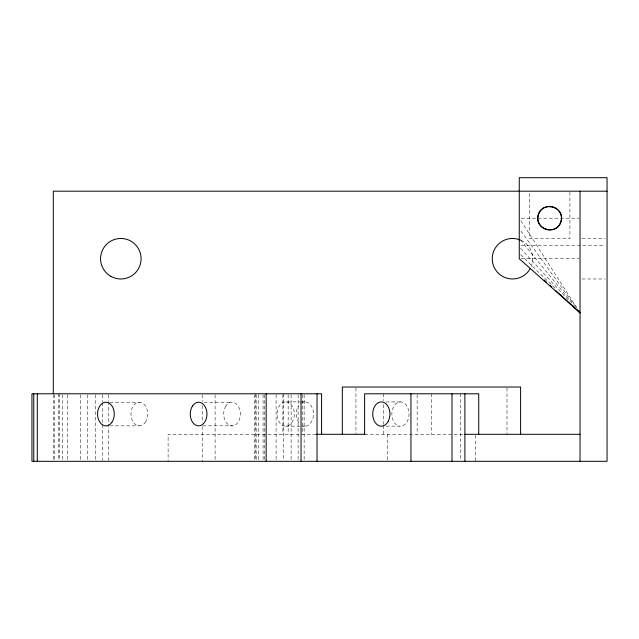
<?xml version="1.0" encoding="UTF-8"?>
<svg xmlns="http://www.w3.org/2000/svg" width="639" height="639" viewBox="0 0 639 639"><rect width="100%" height="100%" fill="white"/><g stroke="black" fill="none" stroke-linecap="round" stroke-linejoin="round"><path stroke-width="0.48" stroke-dasharray="3.19 2.4" d="M521.256 218.203L579.038 218.203M581.969 238.467L605.117 238.467M521.256 245.216L605.053 245.216M521.256 258.723L579.038 258.723M581.969 278.979L605.117 278.979M285.769 401.883A12.157 8.595 -90 0 1 293.213 420.119A12.157 8.595 -90 0 1 278.332 420.119A12.157 8.595 -90 0 1 285.769 401.883L301.057 401.883M302.007 401.883L304.875 401.883M386.068 401.955L401.348 401.955M109.844 402.227L139.342 402.227M204.153 402.235L231.685 402.235M109.844 425.862L139.342 425.862M202.898 425.846L232.388 425.846M386.148 426.125L399.519 426.125A12.157 8.595 90 0 0 408.289 409.12A12.157 8.595 90 0 0 393.488 406.875A12.157 8.595 90 0 0 399.519 426.125M285.769 426.197L301.057 426.197M302.007 426.197L304.875 426.197M315.858 434.304L168.105 434.304L168.105 461.31M364.621 434.304L464.505 434.304M520.673 254.673L556.01 289.243M520.609 248.323L569.908 301.768M520.513 239.992L573.143 304.324M521.017 231.118L576.53 307.894M520.873 220.719L576.809 307.726M569.908 192.179L569.908 238.467L529.388 238.467L529.388 192.179M506.999 388.017L506.999 434.304M475.368 435.263L475.368 461.31M460.511 393.784L460.511 460.32M431.469 393.784L431.469 434.304M417.147 394.774L417.147 434.304M387.577 434.304L387.577 461.31M383.719 393.784L383.719 400.701M383.719 404.655L383.719 424.416M383.719 425.406L383.719 434.304M355.947 388.017L355.947 434.304M304.14 394.774L304.14 460.32M302.487 394.774L302.487 434.304M298.125 394.774L298.125 460.32M291.12 394.774L291.12 460.32M288.157 394.774L288.157 434.304M283.604 393.784L283.604 460.32M282.901 394.774L282.901 434.304M276.088 394.774L276.088 460.32M264.674 394.774L264.674 460.32M263.076 394.774L263.076 460.32M258.46 394.774L258.46 460.32M256.167 394.774L256.167 460.32M255.56 393.784L255.56 460.32M254.57 394.774L254.57 460.32M215.103 394.774L215.103 460.32M202.212 394.774L202.212 401.691M202.212 405.645L202.212 422.443M202.212 426.397L202.212 461.31M108.303 394.774L108.303 400.733M108.303 401.731L108.303 460.32M102.288 394.774L102.288 401.731M102.288 402.722L102.288 423.577M102.288 424.568L102.288 460.32M95.283 394.774L95.283 460.32M87.767 394.774L87.767 460.32M80.25 394.774L80.25 460.32M67.239 394.774L67.239 460.32M62.622 394.774L62.622 460.32M59.723 393.784L59.723 460.32M58.732 393.784L58.732 460.32M54.347 394.774L54.347 460.32M53.301 394.535L53.301 460.32M521.073 240.36A20.256 20.256 0 0 1 531.225 266.479M300.578 403.513A12.157 8.595 -90 0 1 313.398 412.459A12.157 8.595 -90 0 1 302.646 425.782M298.796 422.635A12.157 8.595 -90 0 1 298.796 405.445M225.879 406.045A11.822 8.355 90 0 0 230.216 425.574A11.822 8.355 90 0 0 240.008 410.502A11.822 8.355 90 0 0 225.879 406.045M145.253 422.395A11.822 8.355 -90 0 0 141.507 402.626A11.822 8.355 -90 0 0 131.267 417.099A11.822 8.355 -90 0 0 145.253 422.395"/><path stroke-width="0.96" d="M607.05 191.189L53.301 191.189L53.301 393.536M316.297 434.304L365.204 434.304M464.896 434.304L580.036 434.304M578.966 311.073L580.036 312.751L519.259 258.723L519.259 177.69L607.05 177.69L607.05 461.31L31.95 461.31L31.95 393.784L321.585 393.784L321.585 434.304M544.156 280.042L546.353 282.039M550.019 285.377L551.481 286.711M555.874 290.721L571.25 304.739M572.712 306.073L580.036 312.751L578.87 311.129M572.967 305.833L575.092 307.91M576.506 309.292L580.036 312.751L578.782 311.217M578.015 310.554L580.036 312.751M580.036 191.189L580.036 461.31M520.609 434.304L520.609 387.026L342.336 387.026L342.336 434.304M478.739 434.304L478.739 393.784L364.621 393.784L364.621 434.304M464.896 393.784L464.896 461.31M452.005 393.784L452.005 461.31M410.941 393.784L410.941 461.31M317.032 393.784L317.032 461.31M301.041 393.784L301.041 461.31M266.167 393.784L266.167 461.31M37.302 393.784L37.302 461.31M33.771 393.784L33.771 461.31M530.05 268.851A20.256 20.256 0 0 1 503.157 276.695A20.256 20.256 0 0 1 494.147 250.161A20.256 20.256 0 0 1 520.258 240.008M538.238 215.143C533.749 229.657 557.687 236.079 561.066 221.262C565.547 206.748 541.608 200.334 538.238 215.143M110.707 276.272A20.256 20.256 0 0 0 141.091 258.723A20.256 20.256 0 0 0 110.707 241.175A20.256 20.256 0 0 0 110.707 276.272M388.28 421.205A12.157 8.595 -90 0 0 382.25 401.955A12.157 8.595 -90 0 0 373.472 418.968A12.157 8.595 -90 0 0 388.28 421.205M192.459 406.045A11.822 8.355 90 0 0 196.788 425.574A11.822 8.355 90 0 0 206.581 410.502A11.822 8.355 90 0 0 192.459 406.045M111.825 422.395A11.822 8.355 -90 0 0 108.079 402.626A11.822 8.355 -90 0 0 97.839 417.099A11.822 8.355 -90 0 0 111.825 422.395M543.741 228.442A11.822 11.822 0 0 0 561.465 218.203A11.822 11.822 0 0 0 543.741 207.971A11.822 11.822 0 0 0 543.741 228.442"/></g></svg>
